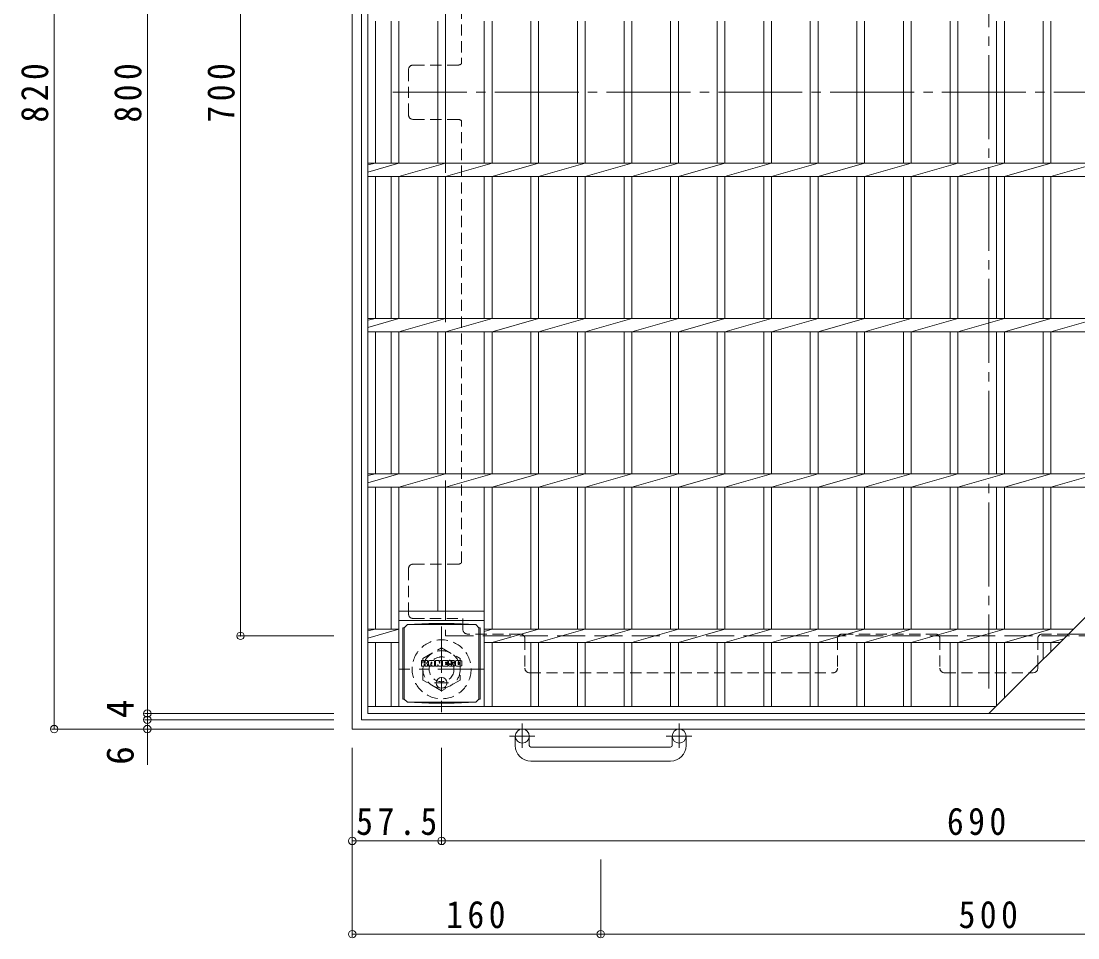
# Model space of a CAD drawing. Units: millimetres at full size, sheet at 1:6. Extents: x -1626 to 1623, y -1182 to 1151.
# Drawn here: x -1626 to -946, y -17 to 573 of the extents above; entities that cross this region are included whole.
import ezdxf
from ezdxf.enums import TextEntityAlignment as Align

# ---------------------------------------------------------------- set-up
doc = ezdxf.new("R2010")
doc.units = ezdxf.units.MM
doc.header["$LTSCALE"] = 6
doc.header["$PDMODE"] = 32
doc.header["$PDSIZE"] = 4.8
for name, pattern in [('CHAIN1', [8, 5, -1, 1, -1]), ('CHAIN2', [12, 9, -1, 1, -1]), ('DASHED1', [1.8, 1.2, -0.6]), ('DASHED3', [4, 3, -1])]:
    doc.linetypes.add(name, pattern=pattern)
for name, color, linetype, lineweight in [('6-1', 3, 'Continuous', 9), ('6-2', 3, 'Continuous', 9), ('6-4', 7, 'Continuous', 9), ('6-7', 2, 'Continuous', 9), ('6-9', 2, 'Continuous', 9), ('6-F', 7, 'Continuous', 9)]:
    doc.layers.add(name, color=color, linetype=linetype, lineweight=lineweight)
doc.styles.add('ＭＳ ゴシック', font='')
doc.styles.get('ＭＳ ゴシック').set_extended_font_data('MS Gothic')

msp = doc.modelspace()

# ---------------------------------------------------------------- linework, layer by layer
at = {"layer": '6-1', "color": 2}
for p, q in [((-1413, 937.247), (-1413, 117.247)), ((-1407, 931.247), (-1407, 123.247)), ((-1407, 123.247), (-599, 123.247)), ((-1413, 117.247), (-593, 117.247)), ((-1308, 106.646), (-1308, 112.747)), ((-1299, 106.646), (-1299, 112.747)), ((-1207, 106.646), (-1207, 112.747)), ((-1198, 106.646), (-1198, 112.747)), ((-1298, 105.646), (-1208, 105.646)), ((-1208, 96.646), (-1298, 96.646))]:
    msp.add_line(p, q, dxfattribs=at)
at = {"layer": '6-1', "color": 2, "linetype": 'DASHED3'}
for p, q in [((-1353, 877.247), (-1353, 177.247)), ((-1353, 177.247), (-653, 177.247))]:
    msp.add_line(p, q, dxfattribs=at)
at = {"layer": '6-1', "color": 2, "linetype": 'CHAIN1'}
for p, q in [((-1355.5, 183.384), (-1355.5, 128.11)), ((-1327.864, 155.747), (-1383.137, 155.747)), ((-1303.5, 120.854), (-1303.5, 105.256)), ((-1202.5, 120.854), (-1202.5, 105.256)), ((-1295.337, 112.747), (-1311.744, 112.747)), ((-1194.337, 112.747), (-1210.744, 112.747))]:
    msp.add_line(p, q, dxfattribs=at)
at = {"layer": '6-1', "color": 2, "linetype": 'DASHED1'}
msp.add_lwpolyline([(-1367.5, 148.819), (-1367.5, 162.676), (-1355.5, 169.604), (-1343.5, 162.676), (-1343.5, 148.819), (-1355.5, 141.891)], close=True, dxfattribs=at)
for radius in [19, 12, 8]:
    msp.add_circle((-1355.5, 155.747), radius, dxfattribs=at)
at = {"layer": '6-1', "color": 2}
for centre in [(-1303.5, 112.747), (-1202.5, 112.747)]:
    msp.add_circle(centre, 4.5, dxfattribs=at)
for centre, radius, start, end in [((-1298, 106.646), 10, 180, 270), ((-1298, 106.646), 1, 180, 270), ((-1208, 106.646), 10, 270, 0), ((-1208, 106.646), 1, 270, 0)]:
    msp.add_arc(centre, radius, start, end, dxfattribs=at)
at = {"layer": '6-2'}
for p, q in [((-1403, 927.247), (-1403, 127.247)), ((-1398, 481.487), (-1398, 573.006)), ((-1387.999, 573.006), (-1387.999, 481.487)), ((-1383, 573.006), (-1383, 481.487)), ((-1358, 573.006), (-1358, 481.487)), ((-1352.999, 573.006), (-1352.999, 481.487)), ((-1328, 573.006), (-1328, 481.487)), ((-1323, 573.006), (-1323, 481.487)), ((-1297.999, 573.006), (-1297.999, 481.487)), ((-1293, 573.006), (-1293, 481.487)), ((-1268, 573.006), (-1268, 481.487)), ((-1262.999, 573.006), (-1262.999, 481.487)), ((-1237.999, 573.006), (-1237.999, 481.487)), ((-1233, 573.006), (-1233, 481.487)), ((-1207.999, 573.006), (-1207.999, 481.487)), ((-1203, 573.006), (-1203, 481.487)), ((-1178, 573.006), (-1178, 481.487)), ((-1173.001, 573.006), (-1173.001, 481.487)), ((-1148, 573.006), (-1148, 481.487)), ((-1143, 573.006), (-1143, 481.487)), ((-1118, 573.006), (-1118, 481.487)), ((-1113, 573.006), (-1113, 481.487)), ((-1088, 573.006), (-1088, 481.487)), ((-1083, 573.006), (-1083, 481.487)), ((-1058, 573.006), (-1058, 481.487)), ((-1053, 573.006), (-1053, 481.487)), ((-1028, 573.006), (-1028, 481.487)), ((-1023, 481.487), (-1023, 573.006)), ((-998, 573.006), (-998, 481.487)), ((-993, 481.487), (-993, 573.006)), ((-968, 573.006), (-968, 481.487)), ((-963, 481.487), (-963, 573.006)), ((-1003, 127.247), (-603, 527.247)), ((-1383, 481.487), (-1403, 475.834)), ((-1398, 481.487), (-1403, 480.487)), ((-1403, 481.487), (-648.76, 481.487)), ((-1352.999, 481.487), (-1383, 473.007)), ((-1323, 481.487), (-1352.999, 473.007)), ((-1293, 481.487), (-1323, 473.007)), ((-1262.999, 481.487), (-1293, 473.007)), ((-1233, 481.487), (-1262.999, 473.007)), ((-1203, 481.487), (-1233, 473.007)), ((-1173, 481.487), (-1203, 473.007)), ((-1143, 481.487), (-1173.001, 473.007)), ((-1113, 481.487), (-1143, 473.007)), ((-1083, 481.487), (-1113, 473.007)), ((-1053, 481.487), (-1083, 473.007)), ((-1053, 473.007), (-1023, 481.487)), ((-1023, 473.007), (-993, 481.487)), ((-993, 473.007), (-963, 481.487)), ((-963, 473.007), (-933, 481.487)), ((-1403, 473.007), (-657.24, 473.007)), ((-1398, 381.487), (-1398, 473.006)), ((-1387.999, 473.006), (-1387.999, 381.487)), ((-1383, 473.006), (-1383, 381.487)), ((-1358, 473.006), (-1358, 381.487)), ((-1352.999, 473.006), (-1352.999, 381.487)), ((-1328, 473.006), (-1328, 381.487)), ((-1323, 473.006), (-1323, 381.487)), ((-1297.999, 473.006), (-1297.999, 381.487)), ((-1293, 473.006), (-1293, 381.487)), ((-1268, 473.006), (-1268, 381.487)), ((-1262.999, 473.006), (-1262.999, 381.487)), ((-1237.999, 473.006), (-1237.999, 381.487)), ((-1233, 473.006), (-1233, 381.487)), ((-1207.999, 473.006), (-1207.999, 381.487)), ((-1203, 473.006), (-1203, 381.487)), ((-1178, 473.006), (-1178, 381.487)), ((-1173.001, 473.006), (-1173.001, 381.487)), ((-1148, 473.006), (-1148, 381.487)), ((-1143, 473.006), (-1143, 381.487)), ((-1118, 473.006), (-1118, 381.487)), ((-1113, 473.006), (-1113, 381.487)), ((-1088, 473.006), (-1088, 381.487)), ((-1083, 473.006), (-1083, 381.487)), ((-1058, 473.006), (-1058, 381.487)), ((-1053, 473.006), (-1053, 381.487)), ((-1028, 473.006), (-1028, 381.487)), ((-1023, 381.487), (-1023, 473.006)), ((-998, 473.006), (-998, 381.487)), ((-993, 381.487), (-993, 473.006)), ((-968, 473.006), (-968, 381.487)), ((-963, 381.487), (-963, 473.006)), ((-1383, 381.487), (-1403, 375.834)), ((-1398, 381.487), (-1403, 380.487)), ((-1403, 381.487), (-748.76, 381.487)), ((-1352.999, 381.487), (-1383, 373.007)), ((-1323, 381.487), (-1352.999, 373.007)), ((-1293, 381.487), (-1323, 373.007)), ((-1262.999, 381.487), (-1293, 373.007)), ((-1233, 381.487), (-1262.999, 373.007)), ((-1203, 381.487), (-1233, 373.007)), ((-1173, 381.487), (-1203, 373.007)), ((-1143, 381.487), (-1173.001, 373.007)), ((-1113, 381.487), (-1143, 373.007)), ((-1083, 381.487), (-1113, 373.007)), ((-1053, 381.487), (-1083, 373.007)), ((-1053, 373.007), (-1023, 381.487)), ((-1023, 373.007), (-993, 381.487)), ((-993, 373.007), (-963, 381.487)), ((-963, 373.007), (-933, 381.487)), ((-1403, 373.007), (-757.24, 373.007)), ((-1398, 281.487), (-1398, 373.006)), ((-1387.999, 373.006), (-1387.999, 281.487)), ((-1383, 373.006), (-1383, 281.487)), ((-1358, 373.006), (-1358, 281.487)), ((-1352.999, 373.006), (-1352.999, 281.487)), ((-1328, 373.006), (-1328, 281.487)), ((-1323, 373.006), (-1323, 281.487)), ((-1297.999, 373.006), (-1297.999, 281.487)), ((-1293, 373.006), (-1293, 281.487)), ((-1268, 373.006), (-1268, 281.487)), ((-1262.999, 373.006), (-1262.999, 281.487)), ((-1237.999, 373.006), (-1237.999, 281.487)), ((-1233, 373.006), (-1233, 281.487)), ((-1207.999, 373.006), (-1207.999, 281.487)), ((-1203, 373.006), (-1203, 281.487)), ((-1178, 373.006), (-1178, 281.487)), ((-1173.001, 373.006), (-1173.001, 281.487)), ((-1148, 373.006), (-1148, 281.487)), ((-1143, 373.006), (-1143, 281.487)), ((-1118, 373.006), (-1118, 281.487)), ((-1113, 373.006), (-1113, 281.487)), ((-1088, 373.006), (-1088, 281.487)), ((-1083, 373.006), (-1083, 281.487)), ((-1058, 373.006), (-1058, 281.487)), ((-1053, 373.006), (-1053, 281.487)), ((-1028, 373.006), (-1028, 281.487)), ((-1023, 281.487), (-1023, 373.006)), ((-998, 373.006), (-998, 281.487)), ((-993, 281.487), (-993, 373.006)), ((-968, 373.006), (-968, 281.487)), ((-963, 281.487), (-963, 373.006)), ((-1383, 281.487), (-1403, 275.834)), ((-1398, 281.487), (-1403, 280.487)), ((-1403, 281.487), (-848.76, 281.487)), ((-1352.999, 281.487), (-1383, 273.007)), ((-1323, 281.487), (-1352.999, 273.007)), ((-1293, 281.487), (-1323, 273.007)), ((-1262.999, 281.487), (-1293, 273.007)), ((-1233, 281.487), (-1262.999, 273.007)), ((-1203, 281.487), (-1233, 273.007)), ((-1173, 281.487), (-1203, 273.007)), ((-1143, 281.487), (-1173.001, 273.007)), ((-1113, 281.487), (-1143, 273.007)), ((-1083, 281.487), (-1113, 273.007)), ((-1053, 281.487), (-1083, 273.007)), ((-1053, 273.007), (-1023, 281.487)), ((-1023, 273.007), (-993, 281.487)), ((-993, 273.007), (-963, 281.487)), ((-963, 273.007), (-933, 281.487)), ((-1403, 273.007), (-857.24, 273.007)), ((-1398, 181.487), (-1398, 273.007)), ((-1387.999, 273.007), (-1387.999, 181.487)), ((-1383, 273.007), (-1383, 131.747)), ((-1358, 273.007), (-1358, 193.247)), ((-1352.999, 273.007), (-1352.999, 193.247)), ((-1328, 273.007), (-1328, 131.747)), ((-1323, 273.007), (-1323, 181.487)), ((-1297.999, 273.007), (-1297.999, 181.487)), ((-1293, 273.007), (-1293, 181.487)), ((-1268, 273.007), (-1268, 181.487)), ((-1262.999, 273.007), (-1262.999, 181.487)), ((-1237.999, 273.007), (-1237.999, 181.487)), ((-1233, 273.007), (-1233, 181.487)), ((-1207.999, 273.007), (-1207.999, 181.487)), ((-1203, 273.007), (-1203, 181.487)), ((-1178, 273.007), (-1178, 181.487)), ((-1173.001, 273.007), (-1173.001, 181.487)), ((-1148, 273.007), (-1148, 181.487)), ((-1143, 273.007), (-1143, 181.487)), ((-1118, 273.007), (-1118, 181.487)), ((-1113, 273.007), (-1113, 181.487)), ((-1088, 273.007), (-1088, 181.487)), ((-1083, 273.007), (-1083, 181.487)), ((-1058, 273.007), (-1058, 181.487)), ((-1053, 273.007), (-1053, 181.487)), ((-1028, 273.007), (-1028, 181.487)), ((-1023, 181.487), (-1023, 273.007)), ((-998, 273.007), (-998, 181.487)), ((-993, 181.487), (-993, 273.007)), ((-968, 273.007), (-968, 181.487)), ((-963, 181.487), (-963, 273.007)), ((-1383, 193.247), (-1328, 193.247)), ((-1383, 187.247), (-1328, 187.247)), ((-1383, 181.487), (-1403, 175.834)), ((-1403, 181.487), (-1383, 181.487)), ((-1398, 181.487), (-1403, 180.486)), ((-1323, 181.487), (-1328, 180.074)), ((-1328, 181.487), (-948.76, 181.487)), ((-1293, 181.487), (-1323, 173.007)), ((-1262.999, 181.487), (-1293, 173.007)), ((-1233, 181.487), (-1262.999, 173.007)), ((-1203, 181.487), (-1233, 173.007)), ((-1173, 181.487), (-1203, 173.007)), ((-1143, 181.487), (-1173.001, 173.007)), ((-1113, 181.487), (-1143, 173.007)), ((-1083, 181.487), (-1113, 173.007)), ((-1053, 181.487), (-1083, 173.007)), ((-1053, 173.007), (-1023, 181.487)), ((-993, 173.007), (-963, 181.487)), ((-1403, 173.007), (-1383, 173.007)), ((-1398, 131.747), (-1398, 173.007)), ((-1387.999, 173.007), (-1387.999, 131.747)), ((-1328, 173.007), (-957.24, 173.007)), ((-1323, 173.007), (-1323, 131.747)), ((-1297.999, 173.007), (-1297.999, 131.747)), ((-1293, 173.007), (-1293, 131.747)), ((-1268, 173.007), (-1268, 131.747)), ((-1262.999, 173.007), (-1262.999, 131.747)), ((-1237.999, 173.007), (-1237.999, 131.747)), ((-1233, 173.007), (-1233, 131.747)), ((-1207.999, 173.007), (-1207.999, 131.747)), ((-1203, 173.007), (-1203, 131.747)), ((-1178, 173.007), (-1178, 131.747)), ((-1173.001, 173.007), (-1173.001, 131.747)), ((-1148, 173.007), (-1148, 131.747)), ((-1143, 173.007), (-1143, 131.747)), ((-1118, 173.007), (-1118, 131.747)), ((-1113, 173.007), (-1113, 131.747)), ((-1088, 173.007), (-1088, 131.747)), ((-1083, 173.007), (-1083, 131.747)), ((-1058, 173.007), (-1058, 131.747)), ((-1053, 173.007), (-1053, 131.747)), ((-1028, 173.007), (-1028, 131.747)), ((-998, 173.007), (-998, 132.247)), ((-993, 137.247), (-993, 173.007)), ((-968, 173.007), (-968, 162.247)), ((-998.5, 131.747), (-1403, 131.747)), ((-603, 127.247), (-1403, 127.247))]:
    msp.add_line(p, q, dxfattribs=at)
for points in [[(-1023, 131.747), (-1023, 173.007), (-993, 181.487)], [(-963, 167.247), (-963, 173.007), (-954.97, 175.277)]]:
    msp.add_lwpolyline(points, dxfattribs=at)
at = {"layer": '6-4'}
for p, q in [((-1605, 937.247), (-1605, 117.247)), ((-1545, 927.247), (-1545, 127.247)), ((-1485, 177.247), (-1485, 877.247)), ((-1486.8, 177.247), (-1425, 177.247)), ((-1546.8, 127.247), (-1425, 127.247)), ((-1546.8, 123.247), (-1425, 123.247)), ((-1545, 127.247), (-1545, 123.247)), ((-1545, 123.247), (-1545, 117.247)), ((-1606.8, 117.247), (-1425, 117.247)), ((-1545, 117.247), (-1545, 94.247)), ((-1413, -16.553), (-1413, 105.247)), ((-1355.5, 43.447), (-1355.5, 105.247)), ((-1413, 45.247), (-1355.5, 45.247)), ((-1355.5, 45.247), (-665.5, 45.247)), ((-1253, -16.553), (-1253, 33.247)), ((-1413, -14.753), (-1253, -14.753)), ((-1253, -14.753), (-753, -14.753))]:
    msp.add_line(p, q, dxfattribs=at)
for p in [(-1485, 177.247), (-1545, 127.247), (-1545, 123.247), (-1605, 117.247), (-1545, 117.247), (-1413, 45.247), (-1355.5, 45.247), (-1413, -14.753), (-1253, -14.753)]:
    msp.add_point(p, dxfattribs=at)
at = {"layer": '6-7', "linetype": 'CHAIN2'}
for p, q in [((-1003, 911.05), (-1003, 143.443)), ((-619.196, 527.247), (-1386.803, 527.247))]:
    msp.add_line(p, q, dxfattribs=at)
at = {"layer": '6-7', "linetype": 'DASHED1'}
for p, q in [((-1342.6, 830.089), (-1342.6, 545.708)), ((-1344.8, 544.747), (-1373.803, 544.747)), ((-1376.803, 512.746), (-1376.803, 541.747)), ((-1344.8, 509.746), (-1373.803, 509.746)), ((-1342.6, 224.405), (-1342.6, 508.786)), ((-1376.803, 191.443), (-1376.803, 220.444)), ((-1344.8, 223.444), (-1373.803, 223.444)), ((-1373.803, 188.443), (-1341.8, 188.443)), ((-1341.8, 188.443), (-1341.8, 181.443)), ((-1304.799, 178.443), (-1338.8, 178.443)), ((-1097.5, 178.443), (-1037.5, 178.443)), ((-951.803, 178.443), (-968.5, 178.443)), ((-1301.799, 175.443), (-1301.799, 156.443)), ((-1100.5, 175.443), (-1100.5, 156.443)), ((-1034.5, 175.443), (-1034.5, 156.443)), ((-971.5, 175.443), (-971.5, 158.747)), ((-1298.799, 153.443), (-1103.5, 153.443)), ((-1031.5, 153.443), (-976.803, 153.443))]:
    msp.add_line(p, q, dxfattribs=at)
at = {"layer": '6-7'}
for p, q in [((-908.5, 178.443), (-951.803, 178.443)), ((-971.5, 158.747), (-971.5, 156.443)), ((-976.803, 153.443), (-974.5, 153.443))]:
    msp.add_line(p, q, dxfattribs=at)
at = {"layer": '6-7', "linetype": 'DASHED1'}
for centre, start, end in [((-1373.803, 541.747), 90, 180), ((-1344.8, 547.747), 270, 317.16657), ((-1373.803, 512.746), 180, 270), ((-1344.8, 506.746), 42.83343, 90), ((-1373.803, 220.444), 90, 180), ((-1344.8, 226.444), 270, 317.16657), ((-1373.803, 191.443), 180, 270), ((-1338.8, 181.443), 180, 270), ((-1304.799, 175.443), 0, 90), ((-1097.5, 175.443), 90, 180), ((-1037.5, 175.443), 0, 90), ((-968.5, 175.443), 90, 180), ((-1298.799, 156.443), 180, 270), ((-1103.5, 156.443), 270, 0), ((-1031.5, 156.443), 180, 270)]:
    msp.add_arc(centre, 3, start, end, dxfattribs=at)
at = {"layer": '6-7'}
msp.add_arc((-974.5, 156.443), 3, 270, 0, dxfattribs=at)
at = {"layer": '6-9'}
for p, q in [((-1379.5, 182.497), (-1377.5, 184.497)), ((-1363.609, 185.13), (-1377.5, 184.497)), ((-1377.5, 184.497), (-1333.5, 184.497)), ((-1363.609, 185.13), (-1347.391, 185.13)), ((-1347.391, 185.13), (-1333.5, 184.497)), ((-1331.5, 182.497), (-1333.5, 184.497)), ((-1380.381, 182.497), (-1379.5, 182.497)), ((-1380.381, 182.497), (-1380.381, 136.497)), ((-1379.5, 136.497), (-1379.5, 182.497)), ((-1330.619, 182.497), (-1331.5, 182.497)), ((-1331.5, 136.497), (-1331.5, 182.497)), ((-1330.619, 182.497), (-1330.619, 136.497)), ((-1380.381, 136.497), (-1379.5, 136.497)), ((-1379.5, 136.497), (-1377.5, 134.497)), ((-1331.5, 136.497), (-1333.5, 134.497)), ((-1330.619, 136.497), (-1331.5, 136.497)), ((-1363.609, 133.865), (-1377.5, 134.497)), ((-1377.5, 134.497), (-1333.5, 134.497)), ((-1363.609, 133.865), (-1347.391, 133.865)), ((-1347.391, 133.865), (-1333.5, 134.497))]:
    msp.add_line(p, q, dxfattribs=at)
at = {"layer": '6-9', "linetype": 'CHAIN1'}
for p, q in [((-1355.5, 150.685), (-1355.5, 143.309)), ((-1351.002, 146.997), (-1359.997, 146.997))]:
    msp.add_line(p, q, dxfattribs=at)
at = {"layer": '6-9'}
msp.add_circle((-1355.5, 146.997), 3.5, dxfattribs=at)
at = {"layer": '6-F'}
for p, q in [((-1368.511, 157.912), (-1368.511, 161.266)), ((-1366.829, 161.423), (-1368.354, 161.423)), ((-1368.354, 157.755), (-1366.829, 157.755)), ((-1366.672, 161.266), (-1366.672, 160.342)), ((-1366.672, 157.912), (-1366.672, 158.997)), ((-1366.174, 157.912), (-1366.174, 158.997)), ((-1366.169, 161.266), (-1366.169, 160.342)), ((-1366.017, 157.755), (-1364.662, 157.755)), ((-1364.665, 161.423), (-1366.012, 161.423)), ((-1364.507, 161.266), (-1364.507, 160.485)), ((-1364.505, 157.912), (-1364.505, 158.842)), ((-1363.842, 157.912), (-1363.842, 160.899)), ((-1362.335, 157.755), (-1363.685, 157.755)), ((-1360.528, 161.423), (-1363.318, 161.423)), ((-1362.178, 159.628), (-1362.178, 160.17)), ((-1362.178, 157.912), (-1362.178, 158.331)), ((-1361.72, 159.576), (-1362.126, 159.576)), ((-1361.668, 159.628), (-1361.668, 160.17)), ((-1361.668, 157.912), (-1361.668, 158.331)), ((-1361.511, 157.755), (-1360.161, 157.755)), ((-1360.004, 157.912), (-1360.004, 160.899)), ((-1359.33, 161.266), (-1359.33, 157.912)), ((-1359.173, 161.423), (-1357.469, 161.423)), ((-1358.171, 157.755), (-1359.173, 157.755)), ((-1358.014, 157.912), (-1358.014, 158.822)), ((-1357.525, 157.868), (-1357.816, 158.85)), ((-1355.502, 157.755), (-1357.375, 157.755)), ((-1357.319, 161.314), (-1356.841, 159.82)), ((-1356.679, 161.266), (-1356.679, 159.845)), ((-1356.522, 161.423), (-1355.502, 161.423)), ((-1355.345, 161.266), (-1355.345, 157.912)), ((-1354.836, 157.912), (-1354.836, 161.266)), ((-1354.679, 161.423), (-1351.658, 161.423)), ((-1354.679, 157.755), (-1351.671, 157.755)), ((-1351.658, 159.186), (-1352.78, 159.186)), ((-1351.671, 158.758), (-1352.78, 158.758)), ((-1351.658, 160.431), (-1352.775, 160.431)), ((-1351.658, 159.992), (-1352.775, 159.992)), ((-1351.514, 157.912), (-1351.514, 158.601)), ((-1351.501, 160.589), (-1351.501, 161.266)), ((-1351.501, 159.343), (-1351.501, 159.835)), ((-1350.997, 158.767), (-1350.997, 158.279)), ((-1350.84, 158.924), (-1349.486, 158.924)), ((-1347.516, 161.423), (-1350.568, 161.423)), ((-1348.987, 159.254), (-1350.568, 159.254)), ((-1347.421, 157.755), (-1350.473, 157.755)), ((-1349.338, 160.08), (-1349.338, 160.494)), ((-1349.329, 158.767), (-1349.329, 158.657)), ((-1349.181, 159.923), (-1347.421, 159.923)), ((-1348.83, 159.097), (-1348.83, 158.657)), ((-1348.821, 160.401), (-1348.821, 160.494)), ((-1348.664, 160.244), (-1346.993, 160.244)), ((-1346.993, 160.899), (-1346.993, 160.244)), ((-1346.484, 158.279), (-1346.484, 160.899)), ((-1343.013, 161.423), (-1345.96, 161.423)), ((-1343.013, 157.755), (-1345.96, 157.755)), ((-1344.808, 159.077), (-1344.808, 160.101)), ((-1344.165, 159.077), (-1344.165, 160.101)), ((-1342.489, 160.899), (-1342.489, 158.279))]:
    msp.add_line(p, q, dxfattribs=at)
for centre, radius, start, end in [((-1368.354, 161.266), 0.157, 90, 180), ((-1368.354, 157.912), 0.157, 180, 270), ((-1366.829, 161.266), 0.157, 0, 90), ((-1366.829, 157.912), 0.157, 270, 0), ((-1366.421, 160.342), 0.251, 180, 0), ((-1366.423, 158.997), 0.249, 0, 180), ((-1366.017, 157.912), 0.157, 180, 270), ((-1366.012, 161.266), 0.157, 90, 180), ((-1365.586, 159.668), 0.0878, 97.33171, 266.57183), ((-1365.887, 162.001), 2.265, 277.33171, 299.42073), ((-1365.69, 157.942), 1.641, 53.71985, 86.57183), ((-1365.031, 160.485), 0.524, 299.42073, 0), ((-1365.029, 158.842), 0.524, 0, 53.71985), ((-1364.665, 161.266), 0.157, 0, 90), ((-1364.662, 157.912), 0.157, 270, 0), ((-1363.318, 160.899), 0.524, 90, 180), ((-1363.685, 157.912), 0.157, 180, 270), ((-1362.335, 157.912), 0.157, 270, 0), ((-1361.923, 160.17), 0.255, 0, 180), ((-1362.126, 159.628), 0.0524, 180, 270), ((-1361.923, 158.331), 0.255, 0, 180), ((-1361.72, 159.628), 0.0524, 270, 0), ((-1361.511, 157.912), 0.157, 180, 270), ((-1360.528, 160.899), 0.524, 0, 90), ((-1360.161, 157.912), 0.157, 270, 0), ((-1359.173, 161.266), 0.157, 90, 180), ((-1359.173, 157.912), 0.157, 180, 270), ((-1358.171, 157.912), 0.157, 270, 0), ((-1357.913, 158.822), 0.101, 16.48875, 180), ((-1357.375, 157.912), 0.157, 196.48875, 270), ((-1357.469, 161.266), 0.157, 17.75635, 90), ((-1356.762, 159.845), 0.0827, 197.75635, 0), ((-1356.522, 161.266), 0.157, 90, 180), ((-1355.502, 161.266), 0.157, 0, 90), ((-1355.502, 157.912), 0.157, 270, 0), ((-1354.679, 161.266), 0.157, 90, 180), ((-1354.679, 157.912), 0.157, 180, 270), ((-1352.775, 160.212), 0.22, 90, 270), ((-1352.78, 158.972), 0.214, 90, 270), ((-1351.671, 158.601), 0.157, 0, 90), ((-1351.671, 157.912), 0.157, 270, 0), ((-1351.658, 161.266), 0.157, 0, 90), ((-1351.658, 160.589), 0.157, 270, 0), ((-1351.658, 159.835), 0.157, 0, 90), ((-1351.658, 159.343), 0.157, 270, 0), ((-1348.621, 160.339), 2.376, 157.10112, 202.89888), ((-1350.84, 158.767), 0.157, 90, 180), ((-1350.473, 158.279), 0.524, 180, 270), ((-1350.568, 161.161), 0.262, 90, 157.10112), ((-1350.568, 159.516), 0.262, 202.89888, 270), ((-1349.486, 158.767), 0.157, 0, 90), ((-1349.08, 160.494), 0.259, 0, 180), ((-1349.181, 160.08), 0.157, 180, 270), ((-1349.08, 158.657), 0.25, 180, 0), ((-1348.987, 159.097), 0.157, 0, 90), ((-1348.664, 160.401), 0.157, 180, 270), ((-1347.516, 160.899), 0.524, 0, 90), ((-1347.421, 159.661), 0.262, 22.90802, 90), ((-1347.421, 158.017), 0.262, 270, 337.09198), ((-1349.366, 158.839), 2.374, 337.09198, 22.90802), ((-1345.96, 160.899), 0.524, 90, 180), ((-1345.96, 158.279), 0.524, 180, 270), ((-1344.486, 160.101), 0.321, 0, 180), ((-1344.486, 159.077), 0.321, 180, 0), ((-1343.013, 160.899), 0.524, 0, 90), ((-1343.013, 158.279), 0.524, 270, 0)]:
    msp.add_arc(centre, radius, start, end, dxfattribs=at)

# ---------------------------------------------------------------- texts
at = {"layer": '6-4', "color": 2, "style": 'ＭＳ ゴシック'}
for s, p in [('4', (-1548.6, 124.247)), ('6', (-1548.6, 94.247))]:
    msp.add_text(s, height=17.6, rotation=90, dxfattribs=at).set_placement(p, align=Align.BOTTOM_LEFT)
at = {"layer": '6-4', "color": 2, "char_height": 17.6, "attachment_point": 7, "rotation": 90, "style": 'ＭＳ ゴシック'}
for s, insert in [('\\T1.27;\\W0.9;820', (-1608.6, 507.747)), ('\\T1.27;\\W0.9;800', (-1548.6, 507.747)), ('\\T1.27;\\W0.9;700', (-1488.6, 507.747))]:
    msp.add_mtext(s, dxfattribs=dict(at, insert=insert))
at = {"layer": '6-4', "color": 2, "char_height": 17.6, "attachment_point": 7, "style": 'ＭＳ ゴシック'}
for s, insert in [('\\T1.28;\\W0.9;57.5', (-1410.5, 48.847)), ('\\T1.27;\\W0.9;690', (-1030, 48.847)), ('\\T1.27;\\W0.9;160', (-1352.5, -11.153)), ('\\T1.27;\\W0.9;500', (-1022.5, -11.153))]:
    msp.add_mtext(s, dxfattribs=dict(at, insert=insert))

doc.saveas('drawing.dxf')
